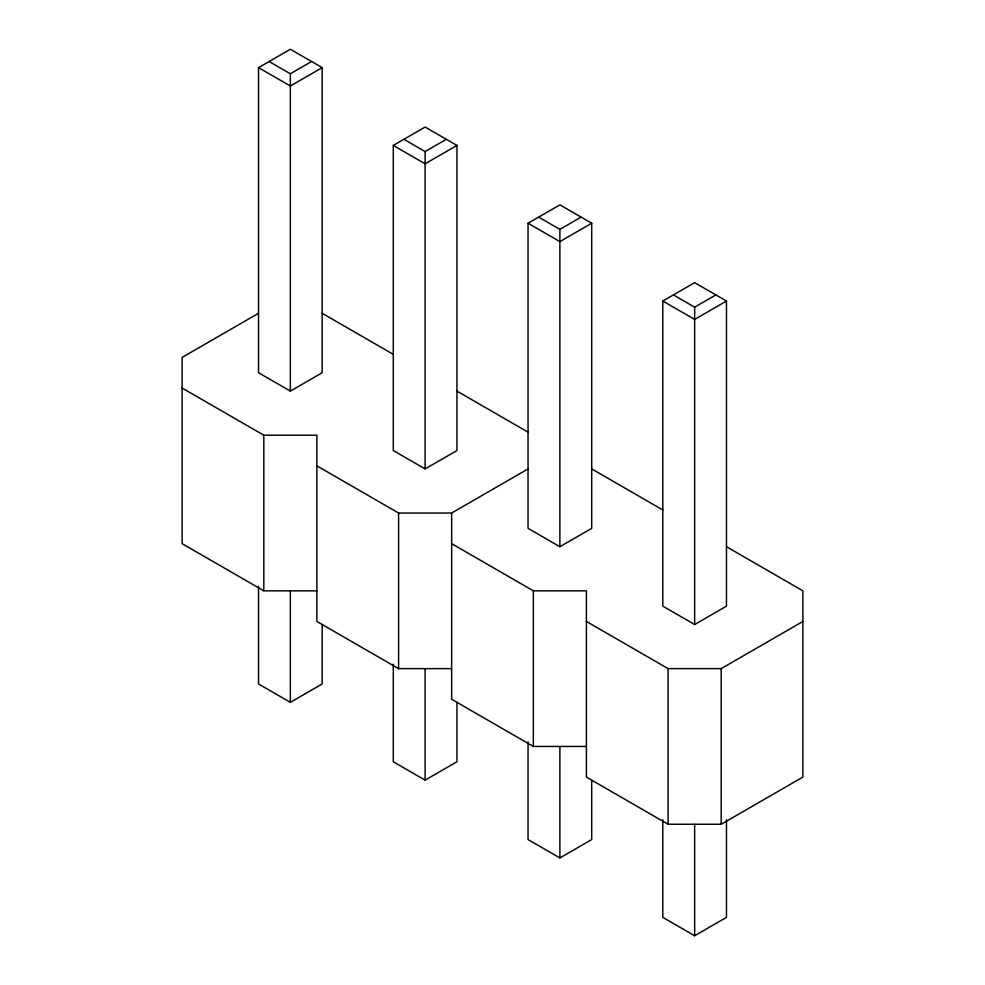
<?xml version="1.0" encoding="UTF-8"?>
<svg xmlns="http://www.w3.org/2000/svg" width="985" height="985" viewBox="0 0 985 985"><rect width="100%" height="100%" fill="white"/><g stroke="black" fill="none" stroke-linecap="round" stroke-linejoin="round"><path stroke-width="1.48" d="M258.526 67.633L290.353 49.25L322.193 67.633L322.193 372.724L290.353 391.107L258.526 372.724L258.526 67.633L290.353 86.003L322.193 67.633M269.127 61.501L290.353 73.752L311.58 61.501M393.286 145.435L425.114 127.053L456.954 145.435L456.954 450.539L425.114 468.909L393.286 450.539L393.286 145.435L425.114 163.818L456.954 145.435M403.899 139.304L425.114 151.567L446.34 139.304M258.55 313.279L182.114 357.407L182.114 543.658L263.82 590.828L316.887 590.828M528.046 223.238L559.886 204.855L591.714 223.238L591.714 528.342L559.886 546.724L528.046 528.342L528.046 223.238L559.886 241.62L591.714 223.238M538.66 217.119L559.886 229.37L581.101 217.119M662.807 301.041L694.647 282.67L726.474 301.041L726.474 606.144L694.647 624.527L662.807 606.144L662.807 301.041L694.647 319.423L726.474 301.041M673.42 294.921L694.647 307.172L715.873 294.921M316.887 465.856L398.593 513.025L451.647 513.025L528.083 468.897M258.526 586.321L258.526 683.959L290.353 702.33L322.193 683.959L322.193 624.453M393.286 664.124L393.286 761.762L425.114 780.145L456.954 761.762L456.954 702.256M586.407 621.461L668.113 668.63L721.18 668.63L802.886 621.461M528.046 741.927L528.046 839.565L559.886 857.947L591.714 839.565L591.714 780.071M451.647 543.658L533.353 590.828L586.407 590.828L586.407 777.079L668.113 824.248L721.18 824.248L802.886 777.079L802.886 590.828L726.45 546.7M662.807 819.729L662.807 917.367L694.647 935.75L726.474 917.367L726.474 819.729M182.114 388.041L263.82 435.222L316.887 435.222L316.887 621.461L398.593 668.63L451.647 668.63M451.647 513.025L451.647 699.264L533.353 746.445L586.407 746.445M322.157 313.279L393.323 354.366M456.917 391.094L528.083 432.169M591.677 468.897L662.843 509.984M721.18 668.63L721.18 824.248M694.647 307.172L694.647 624.527M694.647 824.383L694.647 935.75M668.113 668.63L668.113 824.248M559.886 229.37L559.886 546.724M559.886 746.568L559.886 857.947M533.353 590.828L533.353 746.445M425.114 151.567L425.114 468.909M425.114 668.766L425.114 780.145M398.593 513.025L398.593 668.63M290.353 73.752L290.353 391.107M290.353 590.963L290.353 702.33M263.82 435.222L263.82 590.828"/></g></svg>
